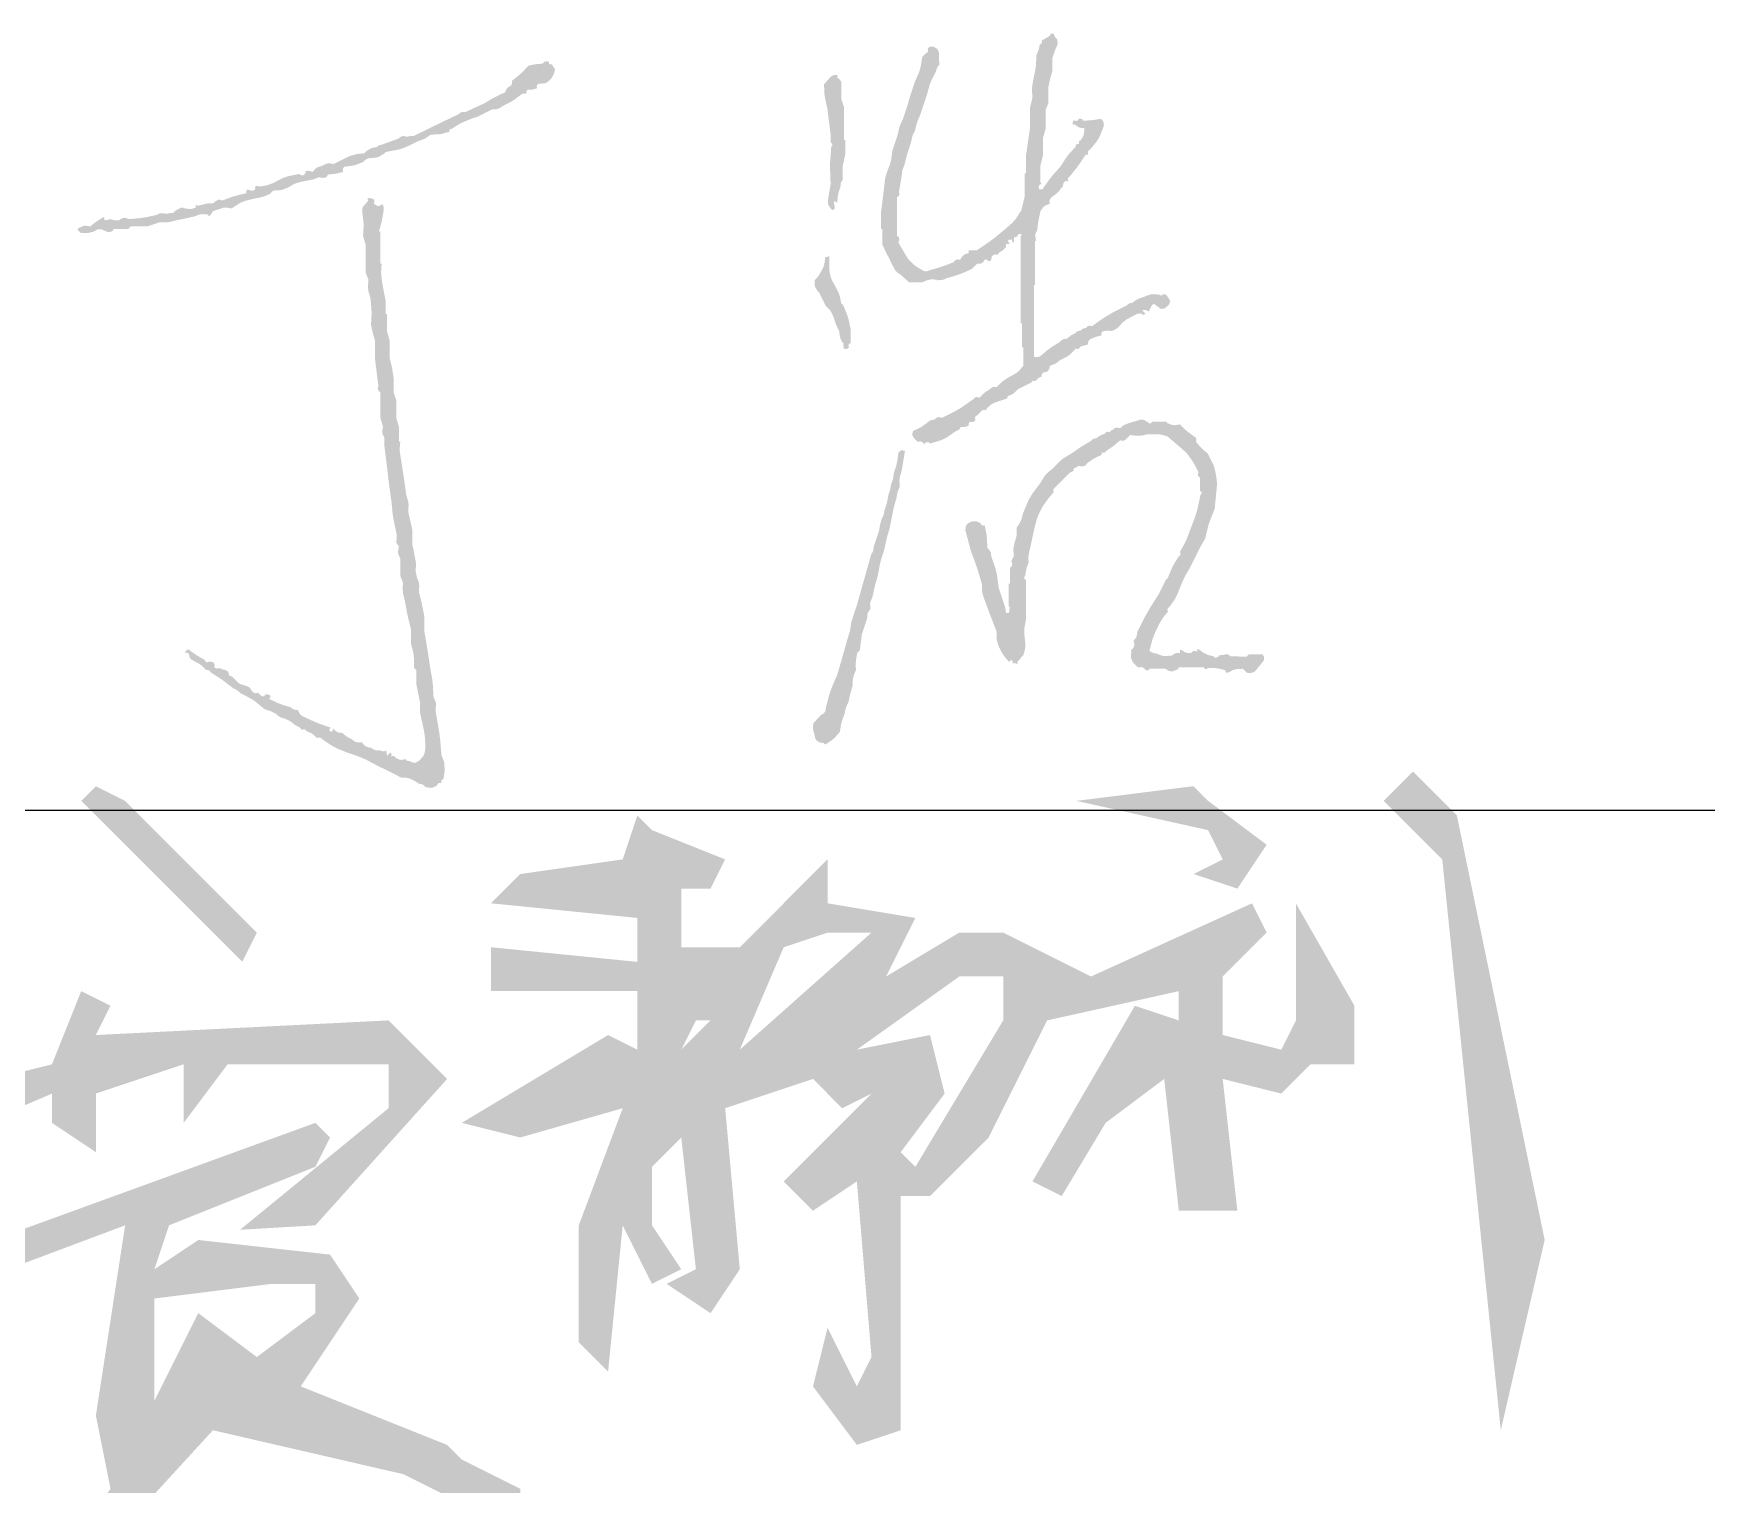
# Model space of a CAD drawing. Extents: x 84552 to 1115094, y -331058 to 102248.
# Drawn here: x 151271 to 151957, y 57140 to 57735 of the extents above; entities that cross this region are included whole.
import ezdxf

# ---------------------------------------------------------------- set-up
doc = ezdxf.new("R2010")
doc.units = 0
doc.header["$LTSCALE"] = 1000
doc.header["$MEASUREMENT"] = 0

msp = doc.modelspace()

# ---------------------------------------------------------------- hatches: boundary and pattern name
h = msp.add_hatch(color=256)
h.dxf.hatch_style = 1
h.paths.add_polyline_path([(151398.35, 57678.2), (151398.18, 57679.08), (151398.33, 57679.68), (151398.9, 57680.38), (151402.02, 57680.73), (151403.6, 57681.12), (151406.52, 57682.29), (151407.76, 57683.39), (151408.68, 57683.78), (151410.33, 57683.92), (151412.05, 57684.09), (151412.95, 57684.39), (151414.42, 57685.28), (151415.05, 57685.57), (151415.35, 57685.82), (151415.78, 57686.37), (151421.19, 57687.39), (151423.91, 57688.29), (151428.85, 57690.73), (151431.14, 57691.55), (151432.26, 57692.11), (151434.29, 57693.45), (151436.04, 57693.57), (151436.91, 57693.62), (151438.65, 57693.72), (151439.92, 57694.18), (151440.58, 57694.35), (151441.92, 57694.54), (151441.84, 57695.23), (151442.31, 57695.83), (151443.01, 57695.9), (151445.48, 57697.55), (151446.81, 57698.27), (151449.54, 57699.44), (151451.04, 57700.05), (151451.81, 57700.32), (151453.35, 57700.8), (151455.75, 57702.01), (151456.94, 57702.61), (151459.34, 57703.8), (151461.17, 57703.88), (151462.15, 57704.19), (151463.7, 57705.16), (151467.14, 57706.92), (151468.8, 57707.97), (151471.87, 57710.33), (151472.52, 57710.33), (151472.85, 57710.33), (151473.5, 57710.33), (151473.43, 57711.02), (151473.57, 57711.46), (151474.05, 57711.96), (151475.59, 57711.91), (151476.4, 57712.02), (151477.86, 57712.51), (151477.67, 57713.5), (151478.49, 57714.45), (151479.49, 57714.41), (151481.01, 57714.51), (151481.85, 57714.83), (151483.03, 57715.78), (151483.98, 57716.95), (151484.38, 57717.64), (151484.94, 57719.04), (151485.18, 57720.02), (151485.03, 57720.72), (151484.39, 57721.49), (151484.04, 57722.13), (151483.48, 57722.41), (151482.76, 57722.31), (151482.76, 57722.75), (151482.76, 57722.96), (151482.76, 57723.4), (151481.63, 57723.56), (151480.89, 57723.33), (151480.04, 57722.58), (151477.74, 57722.39), (151476.58, 57722.23), (151474.32, 57721.77), (151471.79, 57719.07), (151470.41, 57717.81), (151467.51, 57715.5), (151467.6, 57714.39), (151467.15, 57713.57), (151466.15, 57713.05), (151465.46, 57712.29), (151465.17, 57711.83), (151464.79, 57710.88), (151461.22, 57709.19), (151459.47, 57708.26), (151456.08, 57706.25), (151453.02, 57704.86), (151451.49, 57704.15), (151448.45, 57702.71), (151447.33, 57702.86), (151446.58, 57702.64), (151445.73, 57701.89), (151438.31, 57698.33), (151434.6, 57696.53), (151427.21, 57692.9), (151426.12, 57692.89), (151425.57, 57692.84), (151424.49, 57692.63), (151423.07, 57692.94), (151422.09, 57692.71), (151420.95, 57691.82), (151418.23, 57690.83), (151416.87, 57690.34), (151414.14, 57689.36), (151413.19, 57689.2), (151412.68, 57688.94), (151411.97, 57688.28), (151410.59, 57688.19), (151409.85, 57687.94), (151408.7, 57687.19), (151407.95, 57686.79), (151407.59, 57686.49), (151407.07, 57685.83), (151404.64, 57685.61), (151403.42, 57685.39), (151401.08, 57684.74), (151398.46, 57683.44), (151397.15, 57682.79), (151394.54, 57681.47), (151392.57, 57681.75), (151391.41, 57681.56), (151389.64, 57680.65), (151387.91, 57680.12), (151387.03, 57679.56), (151385.83, 57678.2), (151384.58, 57678.62), (151383.85, 57678.68), (151382.56, 57678.47), (151382.89, 57678.39), (151383.05, 57677.92), (151382.83, 57677.66), (151382.2, 57676.9), (151381.16, 57676.78), (151380.38, 57677.38), (151375.86, 57676.47), (151373.6, 57675.68), (151369.49, 57673.57), (151367.18, 57672.75), (151365.94, 57672.47), (151363.5, 57672.21), (151363.47, 57672.45), (151363.17, 57672.61), (151362.96, 57672.48), (151362.42, 57672.24), (151362.2, 57671.67), (151362.41, 57671.12), (151361.47, 57670.57), (151360.72, 57670.49), (151359.69, 57670.85), (151359.27, 57671), (151358.9, 57670.91), (151358.6, 57670.58), (151358.6, 57670.14), (151358.6, 57669.92), (151358.6, 57669.49), (151354.62, 57668.52), (151352.64, 57667.92), (151348.8, 57666.49), (151347.76, 57666.85), (151347.02, 57666.78), (151346.07, 57666.22), (151345.23, 57665.46), (151344.48, 57665.23), (151343.35, 57665.4), (151341.39, 57664.95), (151340.41, 57664.73), (151338.45, 57664.31), (151338.33, 57664.53), (151338.15, 57664.62), (151337.91, 57664.59), (151337.91, 57664.15), (151337.91, 57663.93), (151337.91, 57663.5), (151336.21, 57663.07), (151335.28, 57663.02), (151333.55, 57663.23), (151332.51, 57663.58), (151331.77, 57663.51), (151330.83, 57662.95), (151329.84, 57662.49), (151329.36, 57662.14), (151328.65, 57661.32), (151327.55, 57661.31), (151327, 57661.25), (151325.92, 57661.05), (151324.19, 57661.3), (151323.19, 57661.18), (151321.57, 57660.5), (151317.26, 57659.58), (151315.07, 57659.26), (151310.68, 57658.87), (151309.01, 57659.41), (151307.81, 57659.26), (151306.32, 57658.32), (151304.78, 57658.42), (151304.01, 57658.53), (151302.51, 57658.87), (151301.72, 57658.49), (151301.19, 57658.42), (151300.33, 57658.6), (151300.5, 57659.01), (151300.4, 57659.4), (151300.06, 57659.69), (151297.81, 57658.26), (151296.72, 57657.5), (151294.61, 57655.87), (151292.89, 57656.19), (151291.85, 57656.06), (151290.26, 57655.33), (151289.78, 57655.23), (151289.51, 57654.68), (151289.71, 57654.24), (151290.15, 57653.8), (151290.36, 57653.59), (151290.8, 57653.15), (151292.88, 57653.12), (151293.94, 57653.23), (151295.97, 57653.7), (151297.69, 57654.66), (151299.07, 57654.73), (151300.87, 57653.97), (151302.11, 57653.52), (151303, 57653.6), (151304.14, 57654.24), (151304.14, 57654.46), (151304.14, 57654.57), (151304.14, 57654.78), (151306.54, 57654.78), (151307.74, 57654.78), (151310.13, 57654.78), (151310.57, 57655.22), (151310.79, 57655.44), (151311.22, 57655.87), (151313.94, 57655.87), (151315.31, 57655.87), (151318.03, 57655.87), (151319.99, 57656.53), (151320.97, 57656.85), (151322.93, 57657.51), (151325.67, 57657.47), (151327.08, 57657.64), (151329.74, 57658.32), (151332.79, 57658.95), (151334.32, 57659.27), (151337.36, 57659.96), (151339.42, 57660.73), (151340.61, 57660.91), (151342.81, 57660.77), (151342.96, 57660.35), (151343.56, 57660.2), (151343.9, 57660.5), (151344.33, 57661.16), (151344.55, 57661.48), (151344.98, 57662.14), (151346.62, 57662.68), (151347.44, 57662.95), (151349.07, 57663.5), (151350.49, 57663.54), (151351.21, 57663.48), (151352.61, 57663.23), (151356.1, 57665.47), (151358.11, 57666.33), (151362.14, 57667.31), (151364.71, 57667.81), (151365.99, 57668.2), (151368.4, 57669.22), (151368.95, 57669.76), (151369.22, 57670.03), (151369.76, 57670.58), (151372.32, 57670.67), (151373.66, 57670.96), (151376.03, 57671.94), (151377.85, 57673.06), (151378.87, 57673.51), (151380.93, 57674.12), (151383.1, 57674.55), (151384.19, 57674.77), (151386.37, 57675.21), (151387.77, 57675.85), (151388.66, 57675.97), (151390.18, 57675.75), (151391.11, 57675.9), (151391.65, 57676.28), (151392.09, 57677.11), (151394.62, 57677.39), (151395.88, 57677.61)])
h.paths.add_polyline_path([(151414.94, 57629.62), (151414.42, 57632.46), (151413.97, 57635.7), (151413.92, 57637.36), (151414.14, 57640.63), (151413.93, 57640.63), (151413.6, 57640.63), (151413.6, 57645.85), (151413.6, 57648.47), (151413.6, 57653.7), (151413.18, 57653.85), (151413.03, 57654.45), (151413.33, 57654.78), (151414.13, 57657.8), (151414.45, 57659.33), (151414.96, 57662.41), (151414.97, 57663.52), (151414.86, 57664.11), (151414.42, 57665.13), (151413.51, 57664.34), (151412.45, 57664.24), (151411.42, 57664.86), (151411.09, 57664.94), (151410.93, 57665.41), (151411.15, 57665.68), (151411.15, 57666.46), (151410.79, 57667.01), (151410.06, 57667.31), (151409.32, 57667.54), (151408.8, 57667.46), (151408.15, 57667.04), (151408.49, 57666.95), (151408.64, 57666.49), (151408.43, 57666.22), (151407.72, 57665.3), (151407.34, 57664.86), (151406.52, 57664.04), (151406.2, 57663), (151406.14, 57662.41), (151406.25, 57661.32), (151406.69, 57657.64), (151406.74, 57655.76), (151406.52, 57652.06), (151406.96, 57650.54), (151407.17, 57649.77), (151407.61, 57648.25), (151407.61, 57643.68), (151407.61, 57641.39), (151407.61, 57636.81), (151408.05, 57635.72), (151408.26, 57635.18), (151408.7, 57634.09), (151408.52, 57631.03), (151408.69, 57629.42), (151409.52, 57626.47), (151409.95, 57622.13), (151410.01, 57619.93), (151409.79, 57615.58), (151410.33, 57612.94), (151410.66, 57611.62), (151411.42, 57609.04), (151411.42, 57605.99), (151411.42, 57604.47), (151411.42, 57601.42), (151411.53, 57600.55), (151411.59, 57600.11), (151411.69, 57599.24), (151412.13, 57595.75), (151412.35, 57594.01), (151412.78, 57590.53), (151412.58, 57589.41), (151412.82, 57588.63), (151413.6, 57587.8), (151413.6, 57583.66), (151413.6, 57581.59), (151413.6, 57577.46), (151414.04, 57575.93), (151414.25, 57575.17), (151414.69, 57573.64), (151414.34, 57571.92), (151414.47, 57570.87), (151415.23, 57569.29), (151415.23, 57567.98), (151415.23, 57567.33), (151415.23, 57566.02), (151415.34, 57565.15), (151415.4, 57564.71), (151415.51, 57563.84), (151415.94, 57560.36), (151416.16, 57558.61), (151416.6, 57555.13), (151416.81, 57553.17), (151416.92, 57552.19), (151417.14, 57550.23), (151417.58, 57547.18), (151417.79, 57545.65), (151418.23, 57542.6), (151418.62, 57538.22), (151418.95, 57536.02), (151419.86, 57531.71), (151420.3, 57529.57), (151420.35, 57528.44), (151420.14, 57526.27), (151420.57, 57525.61), (151420.79, 57525.29), (151421.22, 57524.63), (151420.83, 57522.7), (151420.96, 57521.53), (151421.77, 57519.73), (151421.77, 57516.9), (151421.77, 57515.48), (151421.77, 57512.65), (151422.2, 57511.56), (151422.42, 57511.02), (151422.86, 57509.93), (151422.77, 57506.86), (151422.94, 57505.28), (151423.67, 57502.31), (151424.51, 57497.7), (151425, 57495.41), (151426.13, 57490.87), (151426.13, 57488.47), (151426.13, 57487.28), (151426.13, 57484.88), (151427.01, 57481.69), (151427.29, 57480.02), (151427.49, 57476.71), (151427.32, 57475.59), (151427.54, 57474.83), (151428.3, 57473.99), (151428.3, 57471.81), (151428.3, 57470.72), (151428.3, 57468.54), (151428.94, 57465.27), (151429.27, 57463.64), (151429.94, 57460.37), (151429.85, 57457.31), (151430.02, 57455.73), (151430.75, 57452.75), (151431.61, 57448.55), (151431.88, 57446.41), (151432.12, 57442.13), (151431.72, 57439.87), (151431.16, 57438.69), (151429.67, 57436.96), (151428.26, 57436.12), (151427.09, 57436.04), (151425.58, 57436.69), (151424.85, 57436.71), (151424.4, 57436.93), (151423.95, 57437.5), (151422.33, 57437.19), (151421.35, 57437.33), (151419.86, 57438.05), (151419.37, 57438.66), (151418.71, 57438.85), (151417.96, 57438.59), (151418.23, 57439.19), (151418.14, 57439.74), (151417.68, 57440.22), (151417.14, 57439.68), (151416.87, 57439.41), (151416.32, 57438.86), (151416.22, 57439.63), (151416.16, 57440.01), (151416, 57441.12), (151415.38, 57440.76), (151414.63, 57440.68), (151413.6, 57441.04), (151412.01, 57441.05), (151411.14, 57441.3), (151409.79, 57442.13), (151408.22, 57442.47), (151407.39, 57442.91), (151406.25, 57444.04), (151406.16, 57444.37), (151405.7, 57444.53), (151405.43, 57444.31), (151403.92, 57444.39), (151403.07, 57444.72), (151401.89, 57445.67), (151400.14, 57446.55), (151399.3, 57447.11), (151397.81, 57448.39), (151396.67, 57448.36), (151396.01, 57448.56), (151395.09, 57449.21), (151394.65, 57449.65), (151394.43, 57449.86), (151394, 57450.3), (151394, 57449.75), (151394, 57449.48), (151394, 57448.94), (151393.56, 57448.94), (151393.34, 57448.94), (151392.91, 57448.94), (151392.69, 57449.48), (151392.92, 57450.05), (151393.45, 57450.3), (151388.58, 57452.04), (151386.17, 57453.03), (151381.47, 57455.2), (151380.63, 57456.02), (151380.27, 57456.56), (151379.84, 57457.65), (151378.56, 57457.73), (151377.87, 57457.98), (151376.84, 57458.74), (151373.15, 57459.88), (151371.33, 57460.6), (151367.86, 57462.28), (151368.39, 57462.53), (151368.62, 57463.1), (151368.4, 57463.64), (151367.61, 57464.01), (151367.09, 57464.08), (151366.22, 57463.91), (151366.12, 57463.44), (151365.58, 57463.16), (151365.13, 57463.37), (151364.38, 57463.77), (151364.03, 57464.06), (151363.5, 57464.73), (151362.53, 57464.49), (151361.83, 57464.64), (151361.05, 57465.27), (151360.21, 57466.58), (151359.5, 57467.16), (151358.05, 57467.73), (151356.36, 57468.2), (151355.51, 57468.69), (151354.24, 57469.9), (151353.35, 57470.89), (151352.75, 57471.31), (151351.52, 57471.81), (151351.43, 57472.83), (151351.04, 57473.46), (151350.16, 57473.99), (151349.15, 57474.22), (151348.65, 57474.39), (151347.71, 57474.8), (151346.85, 57474.63), (151346.32, 57474.7), (151345.53, 57475.08), (151345.7, 57475.96), (151345.55, 57476.56), (151344.98, 57477.26), (151344.34, 57477.39), (151344.01, 57477.45), (151343.35, 57477.53), (151342.79, 57477.13), (151341.93, 57477.42), (151341.72, 57478.07), (151339.26, 57479.49), (151338.06, 57480.26), (151335.73, 57481.88), (151335.18, 57482.43), (151334.19, 57482.29), (151333.82, 57481.61), (151333.61, 57481.49), (151333.52, 57481.31), (151333.55, 57481.07), (151334.23, 57481.15), (151334.68, 57481), (151335.18, 57480.52), (151335.41, 57479.21), (151335.93, 57478.46), (151337.09, 57477.8), (151339.34, 57476.57), (151340.42, 57475.78), (151342.26, 57473.99), (151342.98, 57474.11), (151343.56, 57473.82), (151343.9, 57473.17), (151347.72, 57470.73), (151349.57, 57469.42), (151353.15, 57466.64), (151354.55, 57465.93), (151355.23, 57465.48), (151356.42, 57464.46), (151360.6, 57462.28), (151362.6, 57460.94), (151366.22, 57457.92), (151368.14, 57457.36), (151369.09, 57456.97), (151370.85, 57456.02), (151372.06, 57454.96), (151372.84, 57454.54), (151374.39, 57454.11), (151376.26, 57453.27), (151377.17, 57452.7), (151378.75, 57451.39), (151379.97, 57450.85), (151380.55, 57450.44), (151381.47, 57449.48), (151382.22, 57449.74), (151382.88, 57449.56), (151383.38, 57448.94), (151385.19, 57448.18), (151386.07, 57447.6), (151387.46, 57446.21), (151388.59, 57446.37), (151389.33, 57446.15), (151390.18, 57445.4), (151393.87, 57442.93), (151395.87, 57441.87), (151399.99, 57440.22), (151404.92, 57438.51), (151407.34, 57437.47), (151411.97, 57435.05), (151416.11, 57432.99), (151418.18, 57431.96), (151422.31, 57429.88), (151423.85, 57429.94), (151424.66, 57429.82), (151426.13, 57429.33), (151427.47, 57428.65), (151428.13, 57428.27), (151429.39, 57427.43), (151430.6, 57427.24), (151431.25, 57426.92), (151432.12, 57426.07), (151433.95, 57425.72), (151435.04, 57425.85), (151436.74, 57426.61), (151437.14, 57427.39), (151437.77, 57427.76), (151438.65, 57427.7), (151438.53, 57428.42), (151438.82, 57429), (151439.47, 57429.33), (151439.91, 57432.13), (151439.97, 57433.59), (151439.74, 57436.41), (151439.3, 57437.5), (151439.09, 57438.05), (151438.65, 57439.14), (151438.16, 57445.26), (151437.78, 57448.32), (151436.74, 57454.38), (151436.31, 57456.74), (151436.26, 57457.98), (151436.47, 57460.37), (151436.04, 57461.46), (151435.82, 57462.01), (151435.38, 57463.1), (151435.14, 57467.91), (151434.86, 57470.33), (151434.02, 57475.08), (151433.1, 57481.19), (151432.61, 57484.24), (151431.57, 57490.33), (151431.57, 57492.72), (151431.57, 57493.92), (151431.57, 57496.32), (151430.82, 57500.26), (151430.39, 57502.23), (151429.39, 57506.12), (151429.57, 57508.53), (151429.39, 57509.83), (151428.58, 57512.11), (151428.14, 57514.25), (151428.09, 57515.38), (151428.3, 57517.55), (151427.66, 57520.82), (151427.34, 57522.46), (151426.67, 57525.72), (151426.67, 57528.12), (151426.67, 57529.32), (151426.67, 57531.71), (151426.03, 57534.55), (151425.71, 57535.96), (151425.04, 57538.79), (151425.18, 57541.64), (151425.01, 57543.13), (151424.22, 57545.87), (151423.4, 57551.76), (151422.97, 57554.7), (151422.04, 57560.57), (151421.6, 57563.37), (151421.54, 57564.83), (151421.77, 57567.65), (151421.55, 57567.65), (151421.22, 57567.65), (151421.22, 57570.05), (151421.22, 57571.25), (151421.22, 57573.64), (151420.79, 57575.17), (151420.57, 57575.93), (151420.14, 57577.46), (151420.14, 57580.29), (151420.14, 57581.7), (151420.14, 57584.54), (151419.7, 57585.84), (151419.48, 57586.5), (151419.05, 57587.8), (151419.05, 57590.2), (151419.05, 57591.4), (151419.05, 57593.79), (151418.53, 57597.09), (151418.21, 57598.73), (151417.41, 57601.96), (151417.41, 57604.79), (151417.41, 57606.21), (151417.41, 57609.04), (151416.98, 57610.57), (151416.76, 57611.33), (151416.32, 57612.85), (151416.32, 57615.68), (151416.32, 57617.1), (151416.32, 57619.93), (151416.11, 57619.93), (151415.78, 57619.93), (151415.78, 57622.11), (151415.78, 57623.2), (151415.78, 57625.38), (151415.21, 57628.2)])
h.paths.add_polyline_path([(151620.26, 57523.54), (151620.98, 57527.06), (151621.42, 57528.81), (151622.44, 57532.26), (151622.88, 57534.44), (151623.1, 57535.52), (151623.53, 57537.7), (151624.02, 57540.35), (151624.35, 57541.67), (151625.17, 57544.24), (151625.47, 57546.25), (151625.75, 57547.26), (151626.53, 57549.14), (151626.42, 57551.77), (151626.59, 57553.15), (151627.34, 57555.67), (151627.88, 57558.94), (151628.15, 57560.58), (151628.7, 57563.84), (151628.06, 57563.98), (151627.73, 57564.04), (151627.07, 57564.11), (151626.64, 57563.68), (151626.42, 57563.46), (151625.98, 57563.02), (151625.53, 57559.59), (151625.14, 57557.88), (151624.08, 57554.58), (151623.88, 57552.8), (151623.66, 57551.89), (151622.99, 57550.23), (151622.71, 57548.45), (151622.49, 57547.57), (151621.9, 57545.87), (151621.45, 57543.21), (151621.11, 57541.89), (151620.26, 57539.34), (151620.03, 57537.98), (151619.8, 57537.3), (151619.18, 57536.07), (151618.62, 57534.14), (151618.4, 57533.15), (151618.09, 57531.17), (151617.21, 57528.55), (151616.78, 57527.25), (151615.91, 57524.63), (151615.76, 57523.26), (151615.52, 57522.55), (151614.82, 57521.37), (151612.44, 57512.87), (151611.24, 57508.62), (151608.83, 57500.13), (151607.96, 57497.51), (151607.52, 57496.21), (151606.65, 57493.59), (151606.33, 57491.05), (151606.06, 57489.78), (151605.29, 57487.33), (151603.58, 57481.22), (151602.71, 57478.17), (151600.93, 57472.08), (151598.69, 57466.9), (151597.75, 57464.2), (151596.3, 57458.74), (151596.06, 57457.19), (151595.46, 57456.3), (151594.12, 57455.47), (151592.92, 57454.17), (151592.32, 57453.52), (151591.13, 57452.21), (151590.99, 57450.24), (151591.11, 57449.19), (151591.67, 57447.3), (151591.94, 57445.85), (151592.55, 57445.01), (151593.85, 57444.31), (151594.78, 57444.27), (151595.3, 57444.07), (151596.03, 57443.49), (151598.68, 57445.22), (151599.93, 57446.29), (151602.02, 57448.67), (151602.46, 57451.67), (151602.85, 57453.18), (151603.93, 57456.02), (151604.31, 57458.05), (151604.65, 57459.06), (151605.56, 57460.92), (151606.1, 57463.56), (151606.43, 57464.87), (151607.19, 57467.45), (151607.31, 57470.12), (151607.59, 57471.5), (151608.56, 57473.99), (151608.52, 57476.83), (151608.63, 57478.27), (151609.1, 57481.07), (151609.54, 57481.5), (151609.75, 57481.72), (151610.19, 57482.16), (151610.53, 57484.77), (151610.7, 57486.08), (151611.01, 57488.69), (151611.88, 57491.31), (151612.31, 57492.61), (151613.18, 57495.23), (151613.26, 57496.84), (151613.58, 57497.74), (151614.55, 57499.04), (151614.4, 57501.02), (151614.58, 57502.11), (151615.36, 57503.94), (151616.12, 57507.45), (151616.56, 57509.2), (151617.54, 57512.65), (151618.36, 57517.07), (151618.91, 57519.26)])
h.paths.add_polyline_path([(151678.26, 57494.68), (151678.26, 57501.22), (151678.26, 57504.48), (151678.26, 57511.02), (151677.68, 57511.33), (151677.54, 57512.17), (151677.99, 57512.65), (151678.34, 57514.87), (151678.62, 57515.98), (151679.35, 57518.1), (151679.31, 57520.29), (151679.42, 57521.41), (151679.89, 57523.54), (151680.66, 57527.03), (151681.04, 57528.77), (151681.8, 57532.26), (151682.74, 57535.86), (151683.41, 57537.64), (151685.07, 57540.97), (151686.81, 57543.44), (151687.74, 57544.65), (151689.7, 57546.96), (151689.52, 57547.6), (151689.59, 57548.05), (151689.97, 57548.59), (151692.47, 57551.1), (151693.73, 57552.35), (151696.23, 57554.86), (151696.89, 57555.18), (151697.21, 57555.34), (151697.87, 57555.67), (151697.78, 57556.37), (151698.26, 57556.96), (151698.95, 57557.03), (151699.44, 57557.52), (151699.91, 57557.67), (151700.59, 57557.58), (151701.9, 57557.55), (151702.74, 57557.93), (151703.58, 57558.94), (151705.74, 57560.45), (151706.9, 57561.11), (151709.3, 57562.21), (151709.3, 57562.64), (151709.3, 57562.86), (151709.3, 57563.3), (151710.05, 57563.03), (151710.71, 57563.22), (151711.21, 57563.84), (151713.59, 57565.45), (151714.74, 57566.32), (151716.93, 57568.2), (151717.9, 57567.95), (151718.6, 57568.11), (151719.38, 57568.74), (151720.03, 57569.4), (151720.36, 57569.72), (151721.01, 57570.38), (151722.84, 57570.11), (151723.78, 57570.05), (151725.64, 57570.1), (151727.77, 57570.58), (151728.9, 57570.69), (151731.08, 57570.65), (151733.18, 57570.57), (151734.24, 57570.4), (151736.26, 57569.83), (151739.44, 57567.14), (151741.02, 57565.77), (151744.15, 57563.02), (151746.34, 57560.02), (151747.33, 57558.42), (151749.05, 57555.13), (151748.71, 57554.3), (151748.91, 57553.52), (151749.6, 57552.95), (151749.6, 57550.77), (151749.6, 57549.68), (151749.6, 57547.5), (151750.18, 57547.19), (151750.32, 57546.36), (151749.87, 57545.87), (151748.58, 57539.88), (151747.69, 57536.9), (151745.51, 57531.17), (151744.15, 57527.57), (151743.32, 57525.81), (151741.43, 57522.45), (151741.69, 57521.71), (151741.5, 57521.05), (151740.89, 57520.55), (151739.02, 57517.52), (151738.2, 57515.92), (151736.8, 57512.65), (151736.52, 57511.92), (151736.28, 57511.56), (151735.71, 57511.02), (151734.62, 57508.84), (151734.08, 57507.75), (151732.99, 57505.57), (151729.12, 57499.42), (151727.31, 57496.25), (151724, 57489.78), (151723.76, 57488.14), (151723.39, 57487.28), (151722.37, 57485.97), (151722.76, 57484.59), (151722.61, 57483.63), (151721.83, 57482.43), (151721.49, 57482.34), (151721.34, 57481.88), (151721.55, 57481.61), (151721.3, 57479.87), (151721.42, 57478.88), (151722.1, 57477.26), (151722.97, 57476.38), (151723.41, 57475.95), (151724.28, 57475.08), (151725.5, 57475.28), (151726.32, 57475.06), (151727.27, 57474.26), (151727.76, 57473.81), (151728.59, 57473.95), (151728.91, 57474.53), (151731.52, 57474.53), (151732.83, 57474.53), (151735.44, 57474.53), (151737.15, 57473.57), (151738.53, 57473.5), (151740.34, 57474.26), (151740.68, 57474.46), (151740.83, 57474.69), (151740.89, 57475.08), (151745.02, 57475.08), (151747.09, 57475.08), (151751.23, 57475.08), (151751.55, 57474.49), (151752.38, 57474.35), (151752.87, 57474.8), (151755.72, 57474.81), (151757.17, 57474.65), (151759.95, 57473.99), (151760.07, 57473.38), (151760.43, 57473.02), (151761.04, 57472.9), (151763.33, 57474.09), (151764.71, 57474.45), (151767.3, 57474.53), (151767.95, 57473.88), (151768.28, 57473.55), (151768.93, 57472.9), (151770.25, 57472.8), (151770.98, 57472.92), (151772.2, 57473.44), (151773.6, 57475.19), (151774.31, 57476.07), (151775.74, 57477.8), (151775.99, 57478.88), (151775.85, 57479.62), (151775.19, 57480.52), (151773.02, 57480.52), (151771.93, 57480.52), (151769.75, 57480.52), (151769.31, 57480.09), (151769.09, 57479.87), (151768.66, 57479.43), (151766.05, 57479.55), (151764.74, 57479.61), (151762.12, 57479.71), (151761.23, 57480.37), (151760.48, 57480.52), (151759.4, 57480.25), (151758.63, 57480.19), (151758.25, 57480.13), (151757.5, 57479.98), (151756.86, 57479.23), (151755.83, 57479.11), (151755.04, 57479.71), (151753.23, 57480.12), (151752.33, 57480.45), (151750.69, 57481.34), (151749.93, 57482.03), (151749.47, 57482.32), (151748.51, 57482.7), (151748.51, 57482.27), (151748.51, 57482.05), (151748.51, 57481.61), (151747.86, 57481.75), (151747.53, 57481.81), (151746.88, 57481.88), (151746.55, 57481.56), (151746.39, 57481.39), (151746.06, 57481.07), (151744.61, 57481.03), (151743.81, 57481.21), (151742.52, 57481.88), (151742.23, 57482.23), (151741.85, 57482.33), (151741.43, 57482.16), (151741.43, 57481.72), (151741.43, 57481.5), (151741.43, 57481.07), (151740.05, 57481.04), (151739.28, 57480.78), (151738.16, 57479.98), (151735.54, 57479.71), (151734.1, 57479.89), (151731.63, 57480.8), (151730.48, 57481.03), (151729.9, 57481.26), (151728.91, 57481.88), (151730.13, 57486.48), (151730.96, 57488.75), (151732.99, 57493.05), (151734.25, 57495.11), (151734.97, 57496.1), (151736.53, 57497.95), (151736.27, 57498.7), (151736.46, 57499.36), (151737.07, 57499.85), (151739.18, 57502.79), (151740.07, 57504.41), (151741.43, 57507.75), (151742.87, 57511.11), (151743.69, 57512.75), (151745.51, 57515.92), (151746.6, 57518.1), (151747.15, 57519.19), (151748.24, 57521.37), (151749.57, 57524.02), (151750.28, 57525.33), (151751.78, 57527.9), (151752.94, 57532.79), (151753.71, 57535.21), (151755.59, 57539.88), (151755.78, 57540.74), (151755.83, 57541.18), (151755.86, 57542.06), (151756.19, 57545.33), (151756.35, 57546.96), (151756.68, 57550.23), (151756.32, 57553.3), (151756.04, 57554.84), (151755.32, 57557.85), (151754.34, 57559.81), (151753.85, 57560.79), (151752.87, 57562.75), (151750.74, 57564.53), (151749.75, 57565.53), (151747.97, 57567.65), (151748.19, 57568.56), (151747.91, 57569.3), (151747.15, 57569.83), (151744.72, 57571.62), (151743.56, 57572.61), (151741.43, 57574.73), (151739.38, 57574.36), (151738.18, 57574.48), (151735.93, 57575.41), (151735.98, 57575.82), (151733.59, 57575.82), (151732.39, 57575.82), (151729.99, 57575.82), (151729.68, 57575.24), (151728.85, 57575.1), (151728.36, 57575.55), (151726.67, 57576.57), (151725.33, 57576.72), (151723.46, 57576.09), (151721.46, 57575.56), (151720.47, 57575.23), (151718.56, 57574.46), (151717.84, 57574), (151717.51, 57573.72), (151716.93, 57573.1), (151715.75, 57573.43), (151714.91, 57573.28), (151713.93, 57572.55), (151713.3, 57572.26), (151712.99, 57572.02), (151712.57, 57571.47), (151711.82, 57571.73), (151711.16, 57571.54), (151710.66, 57570.92), (151709.15, 57570.38), (151708.41, 57569.98), (151707.12, 57569.02), (151706.16, 57568.85), (151705.65, 57568.59), (151704.94, 57567.93), (151701.81, 57566.1), (151700.28, 57565.12), (151697.32, 57563.02), (151693.86, 57560.96), (151692.22, 57559.67), (151689.42, 57556.76), (151686.99, 57554.74), (151685.89, 57553.48), (151684.25, 57550.77), (151680.86, 57546.24), (151679.4, 57543.72), (151677.17, 57538.52), (151676.46, 57535.88), (151675.89, 57534.57), (151674.45, 57532.26), (151674.51, 57529.84), (151674.34, 57528.58), (151673.63, 57526.27), (151673.2, 57524.13), (151673.14, 57522.99), (151673.36, 57520.82), (151672.92, 57519.95), (151672.71, 57519.51), (151672.27, 57518.64), (151672.7, 57517.62), (151672.51, 57516.7), (151671.73, 57515.92), (151671.73, 57513.31), (151671.73, 57512), (151671.73, 57509.38), (151671.18, 57509.38), (151671.18, 57505.68), (151671.18, 57503.83), (151671.18, 57500.13), (151671.6, 57499.97), (151671.75, 57499.37), (151671.45, 57499.04), (151671.51, 57498.38), (151671.45, 57498.01), (151671.18, 57497.4), (151670.75, 57497.4), (151670.53, 57497.4), (151670.09, 57497.4), (151669.93, 57498.95), (151669.76, 57499.73), (151669.28, 57501.22), (151668.4, 57503.83), (151667.97, 57505.14), (151667.1, 57507.75), (151666.43, 57512.97), (151665.82, 57515.58), (151664.1, 57520.55), (151663.91, 57522.1), (151663.52, 57522.94), (151662.47, 57524.09), (151662.32, 57527.81), (151662.1, 57529.69), (151661.38, 57533.35), (151660.66, 57533.22), (151660.08, 57533.51), (151659.75, 57534.16), (151658.35, 57534.87), (151657.49, 57535.05), (151655.93, 57534.98), (151655.91, 57534.74), (151655.6, 57534.58), (151655.39, 57534.71), (151654.09, 57533.76), (151653.56, 57532.77), (151653.48, 57531.17), (151654.38, 57527.91), (151654.81, 57526.27), (151655.66, 57523), (151657.69, 57517.51), (151658.62, 57514.72), (151660.29, 57509.11), (151660.27, 57506.8), (151660.44, 57505.61), (151661.11, 57503.39), (151663.12, 57497.93), (151664.16, 57495.21), (151666.28, 57489.78), (151666.21, 57487.36), (151666.39, 57486.1), (151667.1, 57483.79), (151668.52, 57480.99), (151669.41, 57479.65), (151671.45, 57477.26), (151671.7, 57477.79), (151672.27, 57478.01), (151672.82, 57477.8), (151672.82, 57477.36), (151672.82, 57477.15), (151672.82, 57476.71), (151673.7, 57476.88), (151674.3, 57476.73), (151674.99, 57476.17), (151674.77, 57477.07), (151675.05, 57477.81), (151675.81, 57478.34), (151676.21, 57479.1), (151676.5, 57479.45), (151677.17, 57479.98), (151677.82, 57482.08), (151677.99, 57483.22), (151677.99, 57485.42), (151677.59, 57489.11), (151677.65, 57491.03)])
h.paths.add_polyline_path([(151657.62, 57578.01), (151658.38, 57578.55), (151659.26, 57579.42), (151659.69, 57579.85), (151660.56, 57580.72), (151661.37, 57580.53), (151662.05, 57580.82), (151662.47, 57581.54), (151664.2, 57582.97), (151665.24, 57583.55), (151667.37, 57584.26), (151668.68, 57584.7), (151669.33, 57584.92), (151670.64, 57585.35), (151670.64, 57585.68), (151670.64, 57586.17), (151672.58, 57587.01), (151673.52, 57587.65), (151674.99, 57589.16), (151677.17, 57590.25), (151678.26, 57590.8), (151680.44, 57591.89), (151680.78, 57592.09), (151680.93, 57592.31), (151680.98, 57592.7), (151681.73, 57592.44), (151682.39, 57592.63), (151682.89, 57593.25), (151683.56, 57593.81), (151683.97, 57594.05), (151684.8, 57594.34), (151684.72, 57595.02), (151684.87, 57595.47), (151685.34, 57595.97), (151686.65, 57596.2), (151687.4, 57596.72), (151688.06, 57597.88), (151688.06, 57598.2), (151688.06, 57598.69), (151689.93, 57599.4), (151690.84, 57599.92), (151692.42, 57601.14), (151695.21, 57602.52), (151696.55, 57603.5), (151698.68, 57605.77), (151699.49, 57605.58), (151700.17, 57605.87), (151700.59, 57606.59), (151701.78, 57606.93), (151702.38, 57607.09), (151703.58, 57607.41), (151703.88, 57608.77), (151704.5, 57609.54), (151705.76, 57610.13), (151707.15, 57610.65), (151707.86, 57610.87), (151709.3, 57611.22), (151709.22, 57611.9), (151709.37, 57612.35), (151709.85, 57612.85), (151710.66, 57613.03), (151711.48, 57613.13), (151713.27, 57613.01), (151714.31, 57613.27), (151715.84, 57614.21), (151718.18, 57616.7), (151719.62, 57617.79), (151722.64, 57619.39), (151723.75, 57619.94), (151724.4, 57620.12), (151725.64, 57620.2), (151726.1, 57619.74), (151726.81, 57619.74), (151727.27, 57620.2), (151726.73, 57620.75), (151726.46, 57621.02), (151725.91, 57621.57), (151727.02, 57621.6), (151727.62, 57621.48), (151728.63, 57621.02), (151729.19, 57622.11), (151729.46, 57622.65), (151729.99, 57623.74), (151730.74, 57624.01), (151731.4, 57623.82), (151731.9, 57623.2), (151732.53, 57622.91), (151732.84, 57622.66), (151733.26, 57622.11), (151734.4, 57622.08), (151735.06, 57622.27), (151735.98, 57622.93), (151736.42, 57623.36), (151736.64, 57623.58), (151737.07, 57624.02), (151737.36, 57625.09), (151737.2, 57625.86), (151736.53, 57626.74), (151736, 57627.62), (151735.37, 57628.01), (151734.35, 57628.1), (151734.2, 57627.68), (151733.6, 57627.53), (151733.26, 57627.83), (151730.65, 57628.13), (151729.19, 57627.95), (151726.73, 57627.01), (151724.64, 57626.34), (151723.62, 57625.82), (151721.83, 57624.56), (151720.87, 57624.39), (151720.36, 57624.14), (151719.65, 57623.47), (151717.47, 57622.38), (151716.38, 57621.84), (151714.2, 57620.75), (151710.61, 57618.63), (151708.86, 57617.48), (151705.49, 57615.03), (151704.36, 57615.19), (151703.62, 57614.96), (151702.77, 57614.21), (151701.81, 57614.05), (151701.3, 57613.79), (151700.59, 57613.13), (151699.63, 57612.96), (151699.12, 57612.7), (151698.41, 57612.04), (151697.01, 57611.33), (151696.34, 57610.88), (151695.14, 57609.86), (151693.84, 57609.7), (151693.12, 57609.38), (151692.15, 57608.5), (151688.71, 57606.35), (151687.06, 57605.13), (151683.98, 57602.51), (151683.22, 57602.4), (151682.83, 57602.35), (151682.07, 57602.23), (151681.95, 57602.45), (151681.77, 57602.54), (151681.53, 57602.51), (151681.53, 57614.27), (151681.53, 57620.15), (151681.53, 57631.91), (151682.07, 57631.91), (151682.07, 57639.1), (151682.07, 57642.7), (151682.07, 57649.88), (151682.31, 57649.91), (151682.47, 57650.22), (151682.34, 57650.43), (151682.08, 57651.95), (151682.21, 57652.86), (151682.89, 57654.24), (151683.28, 57657.42), (151683.56, 57659.01), (151684.25, 57662.14), (151685.35, 57663.74), (151686.25, 57664.44), (151688.06, 57665.13), (151687.91, 57666.26), (151688.13, 57667), (151688.88, 57667.85), (151690.94, 57669.47), (151691.89, 57670.42), (151693.51, 57672.48), (151693.61, 57673.64), (151694.53, 57674.44), (151695.69, 57674.39), (151695.42, 57675.14), (151695.61, 57675.8), (151696.23, 57676.3), (151699, 57679.77), (151700.31, 57681.57), (151702.77, 57685.28), (151703.2, 57685.28), (151703.42, 57685.28), (151703.86, 57685.28), (151703.63, 57686.18), (151703.91, 57686.93), (151704.67, 57687.46), (151707.39, 57690.79), (151708.53, 57692.73), (151710.12, 57696.72), (151710.24, 57697.69), (151710.18, 57698.24), (151709.85, 57699.17), (151709.52, 57699.49), (151709.36, 57699.66), (151709.03, 57699.98), (151706.11, 57699.52), (151704.63, 57699.36), (151701.68, 57699.17), (151701.35, 57699.82), (151700.76, 57700.11), (151700.04, 57699.98), (151699.47, 57699.29), (151698.7, 57699.1), (151697.87, 57699.44), (151697.49, 57698.65), (151697.42, 57698.12), (151697.54, 57697.55), (151698.14, 57697.75), (151698.41, 57697.53), (151699.73, 57696.6), (151700.61, 57696.29), (151702.22, 57696.17), (151702.13, 57694.14), (151701.83, 57693.06), (151700.86, 57691.27), (151700.21, 57690.94), (151699.92, 57690.36), (151700.04, 57689.64), (151699.35, 57689.72), (151698.75, 57689.24), (151698.68, 57688.55), (151695.9, 57685.51), (151694.63, 57683.85), (151692.42, 57680.38), (151689.27, 57676.86), (151687.79, 57674.99), (151685.07, 57671.12), (151684.52, 57671.12), (151684.25, 57671.12), (151683.71, 57671.12), (151683.48, 57672.02), (151683.76, 57672.77), (151684.52, 57673.3), (151684.65, 57673.51), (151684.49, 57673.82), (151684.25, 57673.84), (151684.25, 57676.68), (151684.25, 57678.09), (151684.25, 57680.92), (151684.69, 57682.67), (151684.9, 57683.54), (151685.34, 57685.28), (151685.34, 57688.11), (151685.34, 57689.53), (151685.34, 57692.36), (151685.78, 57693.88), (151685.99, 57694.65), (151686.43, 57696.17), (151686.43, 57699.22), (151686.43, 57700.75), (151686.43, 57703.8), (151686.86, 57704.89), (151687.08, 57705.43), (151687.52, 57706.52), (151687.52, 57709.13), (151687.52, 57710.44), (151687.52, 57713.05), (151688.06, 57715.69), (151688.39, 57717), (151689.15, 57719.59), (151689.15, 57721.77), (151689.15, 57722.86), (151689.15, 57725.03), (151689.71, 57726.55), (151689.98, 57727.32), (151690.51, 57728.85), (151691.19, 57730.23), (151691.32, 57731.14), (151691.06, 57732.66), (151690.32, 57733.38), (151690.02, 57733.86), (151689.7, 57734.84), (151688.98, 57734.96), (151688.39, 57734.67), (151688.06, 57734.02), (151686.79, 57733.2), (151686.14, 57732.82), (151684.8, 57732.11), (151684.92, 57731.39), (151684.63, 57730.81), (151683.98, 57730.48), (151683.59, 57728.7), (151683.31, 57727.81), (151682.62, 57726.12), (151682.39, 57721.96), (151682.11, 57719.86), (151681.26, 57715.78), (151680.81, 57712.98), (151680.76, 57711.52), (151680.98, 57708.7), (151680.55, 57706.95), (151680.33, 57706.08), (151679.89, 57704.34), (151679.89, 57700.96), (151679.89, 57699.28), (151679.89, 57695.9), (151679.79, 57695.14), (151679.73, 57694.76), (151679.62, 57693.99), (151679.19, 57690.94), (151678.97, 57689.42), (151678.53, 57686.37), (151678.42, 57685.61), (151678.37, 57685.23), (151678.26, 57684.46), (151678.26, 57681.74), (151678.26, 57680.38), (151678.26, 57677.66), (151677.72, 57677.66), (151677.72, 57673.74), (151677.72, 57671.78), (151677.72, 57667.85), (151677.19, 57665.67), (151676.92, 57664.58), (151676.35, 57662.41), (151674.18, 57659.03), (151672.83, 57657.45), (151669.82, 57654.78), (151665.3, 57651.09), (151662.95, 57649.34), (151658.11, 57646.07), (151656.8, 57646.07), (151656.15, 57646.07), (151654.84, 57646.07), (151654.84, 57645.64), (151654.84, 57645.42), (151654.84, 57644.98), (151653.16, 57644.38), (151652.32, 57643.73), (151651.3, 57642.26), (151650.13, 57642.34), (151649.37, 57642.04), (151648.58, 57641.17), (151644.72, 57639.7), (151642.75, 57639.04), (151638.78, 57637.9), (151637.86, 57637.54), (151637.3, 57637.47), (151636.33, 57637.63), (151633.46, 57639.33), (151632.11, 57640.4), (151629.79, 57642.8), (151628.25, 57645.41), (151627.49, 57646.71), (151625.98, 57649.34), (151626.41, 57650.36), (151626.23, 57651.28), (151625.44, 57652.06), (151625.44, 57658.38), (151625.44, 57661.54), (151625.44, 57667.85), (151626.2, 57668.39), (151626.47, 57669.13), (151626.25, 57670.03), (151626.69, 57672.65), (151626.91, 57673.95), (151627.34, 57676.57), (151627.51, 57678.36), (151627.74, 57679.27), (151628.43, 57680.92), (151629.36, 57684.67), (151629.91, 57686.53), (151631.16, 57690.18), (151631.54, 57692.21), (151631.88, 57693.23), (151632.79, 57695.08), (151633.42, 57697.76), (151633.86, 57699.09), (151634.97, 57701.62), (151636.06, 57704.89), (151636.6, 57706.52), (151637.69, 57709.79), (151638.8, 57713.84), (151639.58, 57715.85), (151641.5, 57719.59), (151641.79, 57720.77), (151642.09, 57721.37), (151642.86, 57722.31), (151642.63, 57724.26), (151642.58, 57725.25), (151642.59, 57727.21), (151642.12, 57728.27), (151641.67, 57728.79), (151640.69, 57729.39), (151639.6, 57729.65), (151638.86, 57729.5), (151637.96, 57728.85), (151638.19, 57727.94), (151637.91, 57727.2), (151637.15, 57726.67), (151636.6, 57726.12), (151636.33, 57725.85), (151635.78, 57725.31), (151635.09, 57721.16), (151634.47, 57719.08), (151632.79, 57715.23), (151631.92, 57712.62), (151631.48, 57711.31), (151630.61, 57708.7), (151630.39, 57707.83), (151630.28, 57707.39), (151630.07, 57706.52), (151629.2, 57703.9), (151628.76, 57702.6), (151627.89, 57699.98), (151626.75, 57697.48), (151626.3, 57696.14), (151625.71, 57693.45), (151624.84, 57690.84), (151624.4, 57689.53), (151623.53, 57686.91), (151623.08, 57683.35), (151622.63, 57681.56), (151621.35, 57678.2), (151620.72, 57676.07), (151620.5, 57674.96), (151620.26, 57672.76), (151619.83, 57669.27), (151619.61, 57667.53), (151619.18, 57664.04), (151619.07, 57663.17), (151619.01, 57662.74), (151618.9, 57661.86), (151618.9, 57659.03), (151618.9, 57657.62), (151618.9, 57654.78), (151619.12, 57654.78), (151619.45, 57654.78), (151619.45, 57652.17), (151619.45, 57650.86), (151619.45, 57648.25), (151619.56, 57648.03), (151619.61, 57647.92), (151619.72, 57647.71), (151621.24, 57644.66), (151622.01, 57643.13), (151623.53, 57640.08), (151624.59, 57638.02), (151625.45, 57637.05), (151627.34, 57635.72), (151628.54, 57634.63), (151629.14, 57634.09), (151630.34, 57633), (151632.52, 57633), (151633.61, 57633), (151635.78, 57633), (151638.05, 57633.89), (151639.34, 57634.13), (151641.77, 57634.09), (151641.8, 57633.85), (151642.11, 57633.7), (151642.32, 57633.82), (151643.77, 57633.91), (151644.52, 57634.08), (151645.86, 57634.64), (151650.08, 57635.91), (151652.17, 57636.68), (151656.21, 57638.45), (151657.08, 57639.32), (151657.51, 57639.75), (151658.38, 57640.63), (151659.55, 57640.54), (151660.32, 57640.85), (151661.11, 57641.72), (151661.35, 57642.21), (151662.05, 57642.35), (151662.47, 57641.99), (151663.01, 57641.61), (151663.71, 57641.72), (151664.1, 57642.26), (151664.19, 57643.28), (151664.58, 57643.91), (151665.46, 57644.44), (151666.27, 57644.25), (151666.95, 57644.54), (151667.37, 57645.25), (151668.6, 57645.91), (151669.18, 57646.38), (151670.09, 57647.43), (151670.09, 57647.98), (151670.09, 57648.25), (151670.09, 57648.79), (151670.73, 57648.6), (151671.19, 57648.68), (151671.73, 57649.07), (151671.19, 57649.31), (151670.97, 57649.88), (151671.18, 57650.43), (151671.83, 57650.43), (151672.16, 57650.43), (151672.82, 57650.43), (151672.57, 57650.01), (151672.88, 57649.39), (151673.36, 57649.34), (151673.36, 57650.21), (151673.36, 57650.65), (151673.36, 57651.52), (151674.08, 57651.39), (151674.66, 57651.68), (151674.99, 57652.33), (151675.45, 57652.8), (151676.17, 57652.8), (151676.63, 57652.33), (151676.45, 57652.01), (151676.08, 57652.06), (151676.08, 57637.69), (151676.08, 57630.5), (151676.08, 57616.12), (151676.3, 57616.12), (151676.63, 57616.12), (151676.63, 57612.2), (151676.63, 57610.24), (151676.63, 57606.32), (151676.84, 57606.32), (151677.17, 57606.32), (151677.17, 57603.27), (151677.17, 57601.74), (151677.17, 57598.69), (151675.37, 57596.56), (151674.2, 57595.62), (151671.73, 57594.34), (151669.37, 57592.84), (151668.26, 57591.95), (151666.28, 57589.98), (151665.15, 57590.14), (151664.41, 57589.91), (151663.56, 57589.16), (151661.66, 57587.96), (151660.77, 57587.24), (151659.2, 57585.62), (151658.26, 57585.98), (151657.45, 57585.8), (151656.75, 57585.08), (151651.87, 57581.66), (151649.28, 57580.12), (151643.95, 57577.46), (151642.63, 57577.7), (151641.74, 57577.48), (151640.69, 57576.64), (151639.38, 57576.48), (151638.67, 57576.16), (151637.69, 57575.28), (151635.53, 57573.77), (151634.37, 57573.1), (151631.97, 57572.01), (151631.83, 57571.36), (151631.78, 57571.03), (151631.7, 57570.38), (151632.36, 57569.15), (151632.82, 57568.57), (151633.88, 57567.65), (151635.05, 57567.74), (151635.81, 57567.43), (151636.6, 57566.56), (151637.23, 57567.33), (151638.27, 57567.44), (151639.05, 57566.84), (151643.56, 57568.25), (151645.78, 57569.33), (151649.67, 57572.01), (151650.6, 57572.39), (151651.06, 57572.78), (151651.58, 57573.64), (151652.9, 57573.65), (151653.59, 57573.76), (151654.84, 57574.19), (151654.77, 57574.87), (151654.92, 57575.32), (151655.39, 57575.82), (151656.27, 57575.65), (151656.87, 57575.8), (151657.57, 57576.37), (151657.34, 57577.27)])
h.paths.add_polyline_path([(151603.65, 57622.93), (151603.36, 57623.56), (151603.12, 57623.86), (151602.57, 57624.29), (151601.98, 57627.23), (151601.47, 57628.7), (151600.12, 57631.37), (151598.8, 57633.72), (151598.3, 57635.02), (151597.66, 57637.63), (151597.66, 57640.14), (151597.66, 57641.39), (151597.66, 57643.89), (151597.16, 57643.42), (151596.72, 57643.27), (151596.03, 57643.35), (151595.66, 57640.51), (151595.2, 57639.06), (151593.85, 57636.54), (151593.1, 57635.37), (151592.66, 57634.81), (151591.67, 57633.82), (151591.63, 57631.89), (151591.95, 57630.79), (151593.04, 57629.19), (151593.25, 57628.97), (151593.58, 57628.65), (151594.67, 57626.47), (151595.21, 57625.38), (151596.3, 57623.2), (151597.94, 57621.51), (151598.64, 57620.46), (151599.57, 57618.3), (151600.28, 57616.06), (151600.72, 57614.96), (151601.75, 57612.85), (151601.95, 57610.93), (151602.24, 57609.95), (151603.11, 57608.22), (151603.44, 57608.14), (151603.6, 57607.68), (151603.38, 57607.41), (151603.46, 57606.75), (151603.52, 57606.42), (151603.65, 57605.77), (151604.54, 57605.6), (151605.14, 57605.75), (151605.83, 57606.32), (151605.46, 57606.89), (151605.73, 57607.72), (151606.38, 57607.95), (151606.38, 57610.35), (151606.38, 57611.55), (151606.38, 57613.94), (151605.61, 57617.62), (151605.06, 57619.44)])
h.paths.add_polyline_path([(151603.11, 57680.38), (151603.55, 57682.34), (151603.76, 57683.32), (151604.2, 57685.28), (151604.2, 57687.68), (151604.2, 57688.87), (151604.2, 57691.27), (151603.98, 57691.27), (151603.65, 57691.27), (151603.65, 57696.72), (151603.65, 57699.44), (151603.65, 57704.89), (151603.22, 57706.19), (151603, 57706.85), (151602.57, 57708.15), (151602.57, 57710.98), (151602.57, 57712.4), (151602.57, 57715.23), (151602.01, 57715.97), (151601.67, 57716.3), (151600.93, 57716.87), (151600.93, 57717.3), (151600.93, 57717.52), (151600.93, 57717.95), (151599.8, 57717.99), (151599.14, 57717.79), (151598.21, 57717.14), (151597.12, 57715.94), (151596.57, 57715.34), (151595.49, 57714.14), (151595.68, 57710.19), (151595.96, 57708.2), (151596.85, 57704.34), (151597.28, 57700.86), (151597.5, 57699.11), (151597.94, 57695.63), (151598.05, 57694.76), (151598.1, 57694.32), (151598.21, 57693.45), (151598.21, 57692.14), (151598.21, 57691.49), (151598.21, 57690.18), (151598.79, 57689.87), (151598.93, 57689.03), (151598.48, 57688.55), (151598.02, 57682.47), (151597.97, 57679.4), (151598.21, 57673.3), (151598.1, 57672.65), (151598.05, 57672.32), (151597.94, 57671.67), (151597.61, 57669.71), (151597.45, 57668.73), (151597.12, 57666.77), (151597.18, 57665.15), (151597.51, 57664.25), (151598.48, 57662.95), (151598.7, 57662.74), (151599.03, 57662.41), (151599.3, 57662.88), (151599.84, 57662.95), (151599.83, 57664.05), (151599.78, 57664.6), (151599.52, 57665.96), (151600.12, 57666.16), (151600.39, 57665.95), (151600.51, 57665.74), (151600.69, 57665.64), (151600.93, 57665.68), (151601.16, 57668.34), (151601.44, 57669.68), (151602.29, 57672.21), (151602.32, 57673.35), (151602.5, 57673.97), (151603.11, 57674.93), (151603.11, 57677.11), (151603.11, 57678.2)])
h = msp.add_hatch(color=0)
h.dxf.hatch_style = 1
h.paths.add_polyline_path([(151752.97, 57420.4), (151746.97, 57426.4), (151698.97, 57420.4), (151752.97, 57408.4), (151758.97, 57396.4), (151746.97, 57390.4), (151764.97, 57384.4), (151776.97, 57402.4)])
h.paths.add_polyline_path([(151842.97, 57426.4), (151836.97, 57432.4), (151824.97, 57420.4), (151848.97, 57396.4), (151872.97, 57162.4), (151890.97, 57240.4), (151854.97, 57414.4)])
h = msp.add_hatch(color=0)
h.dxf.hatch_style = 1
h.paths.add_polyline_path([(151308.97, 57420.4), (151296.97, 57426.4), (151290.97, 57420.4), (151356.97, 57354.4), (151362.97, 57366.4)])
h = msp.add_hatch(color=0)
h.dxf.hatch_style = 1
h.paths.add_polyline_path([(151554.97, 57396.4), (151524.97, 57408.4), (151518.97, 57414.4), (151512.97, 57396.4), (151470.97, 57390.4), (151458.97, 57378.4), (151518.97, 57372.4), (151518.97, 57354.4), (151458.97, 57360.4), (151458.97, 57342.4), (151518.97, 57342.4), (151518.97, 57318.4), (151506.97, 57324.4), (151446.97, 57288.4), (151470.97, 57282.4), (151512.97, 57294.4), (151494.97, 57246.4), (151494.97, 57198.4), (151506.97, 57186.4), (151512.97, 57246.4), (151524.97, 57222.4), (151536.97, 57228.4), (151524.97, 57246.4), (151524.97, 57270.4), (151536.97, 57282.4), (151542.97, 57228.4), (151530.97, 57222.4), (151548.97, 57210.4), (151560.97, 57228.4), (151554.97, 57294.4), (151590.97, 57306.4), (151602.97, 57294.4), (151614.97, 57300.4), (151578.97, 57264.4), (151590.97, 57252.4), (151608.97, 57264.4), (151614.97, 57192.4), (151608.97, 57180.4), (151596.97, 57204.4), (151590.97, 57180.4), (151608.97, 57156.4), (151626.97, 57162.4), (151626.97, 57258.4), (151638.97, 57258.4), (151662.97, 57282.4), (151686.97, 57330.4), (151740.97, 57342.4), (151740.97, 57330.4), (151722.97, 57336.4), (151680.97, 57264.4), (151692.97, 57258.4), (151710.97, 57288.4), (151734.97, 57306.4), (151740.97, 57252.4), (151764.97, 57252.4), (151758.97, 57306.4), (151782.97, 57300.4), (151794.97, 57312.4), (151812.97, 57312.4), (151812.97, 57336.4), (151788.97, 57378.4), (151788.97, 57330.4), (151782.97, 57318.4), (151758.97, 57324.4), (151758.97, 57348.4), (151776.97, 57366.4), (151770.97, 57378.4), (151704.97, 57348.4), (151668.97, 57366.4), (151650.97, 57366.4), (151620.97, 57348.4), (151632.97, 57372.4), (151596.97, 57378.4), (151596.97, 57396.4), (151560.97, 57360.4), (151536.97, 57360.4), (151536.97, 57384.4), (151548.97, 57384.4)])
h.paths.add_polyline_path([(151542.97, 57330.4), (151548.97, 57330.4), (151536.97, 57318.4)], flags=16)
h.paths.add_polyline_path([(151578.97, 57360.4), (151596.97, 57366.4), (151614.97, 57366.4), (151560.97, 57318.4)], flags=16)
h.paths.add_polyline_path([(151608.97, 57318.4), (151650.97, 57348.4), (151668.97, 57348.4), (151668.97, 57330.4), (151632.97, 57270.4), (151626.97, 57276.4), (151644.97, 57300.4), (151638.97, 57324.4)], flags=16)
h = msp.add_hatch(color=0)
h.dxf.hatch_style = 1
h.paths.add_polyline_path([(151206.97, 57276.4), (151194.97, 57312.4), (151188.97, 57318.4), (151182.97, 57288.4), (151242.97, 57198.4), (151248.97, 57210.4)])
h.paths.add_polyline_path([(151278.97, 57300.4), (151278.97, 57288.4), (151296.97, 57276.4), (151296.97, 57300.4), (151332.97, 57312.4), (151332.97, 57288.4), (151350.97, 57312.4), (151416.97, 57312.4), (151416.97, 57294.4), (151356.07, 57244.57), (151386.97, 57246.4), (151440.97, 57306.4), (151416.97, 57330.4), (151296.97, 57324.4), (151302.97, 57336.4), (151290.97, 57342.4), (151278.97, 57312.4), (151230.97, 57300.4), (151218.97, 57288.4), (151236.97, 57282.4)])
h.paths.add_polyline_path([(151386.97, 57270.4), (151392.97, 57282.4), (151386.97, 57288.4), (151254.97, 57240.4), (151260.97, 57228.4), (151308.97, 57246.4), (151296.97, 57168.4), (151302.97, 57138.4), (151272.97, 57096.4), (151278.97, 57090.4), (151344.97, 57162.4), (151422.97, 57144.4), (151470.97, 57120.4), (151470.97, 57138.4), (151446.97, 57150.4), (151440.97, 57156.4), (151380.97, 57180.4), (151404.97, 57216.4), (151392.97, 57234.4), (151338.97, 57240.4), (151320.97, 57228.4), (151326.97, 57246.4)])
h.paths.add_polyline_path([(151320.97, 57216.4), (151368.97, 57222.4), (151386.97, 57222.4), (151386.97, 57210.4), (151362.97, 57192.4), (151338.97, 57210.4), (151320.97, 57174.4)], flags=16)

# ---------------------------------------------------------------- linework, layer by layer
msp.add_line((150222.05, 57416.58), (152972.05, 57416.58))

doc.saveas('drawing.dxf')
